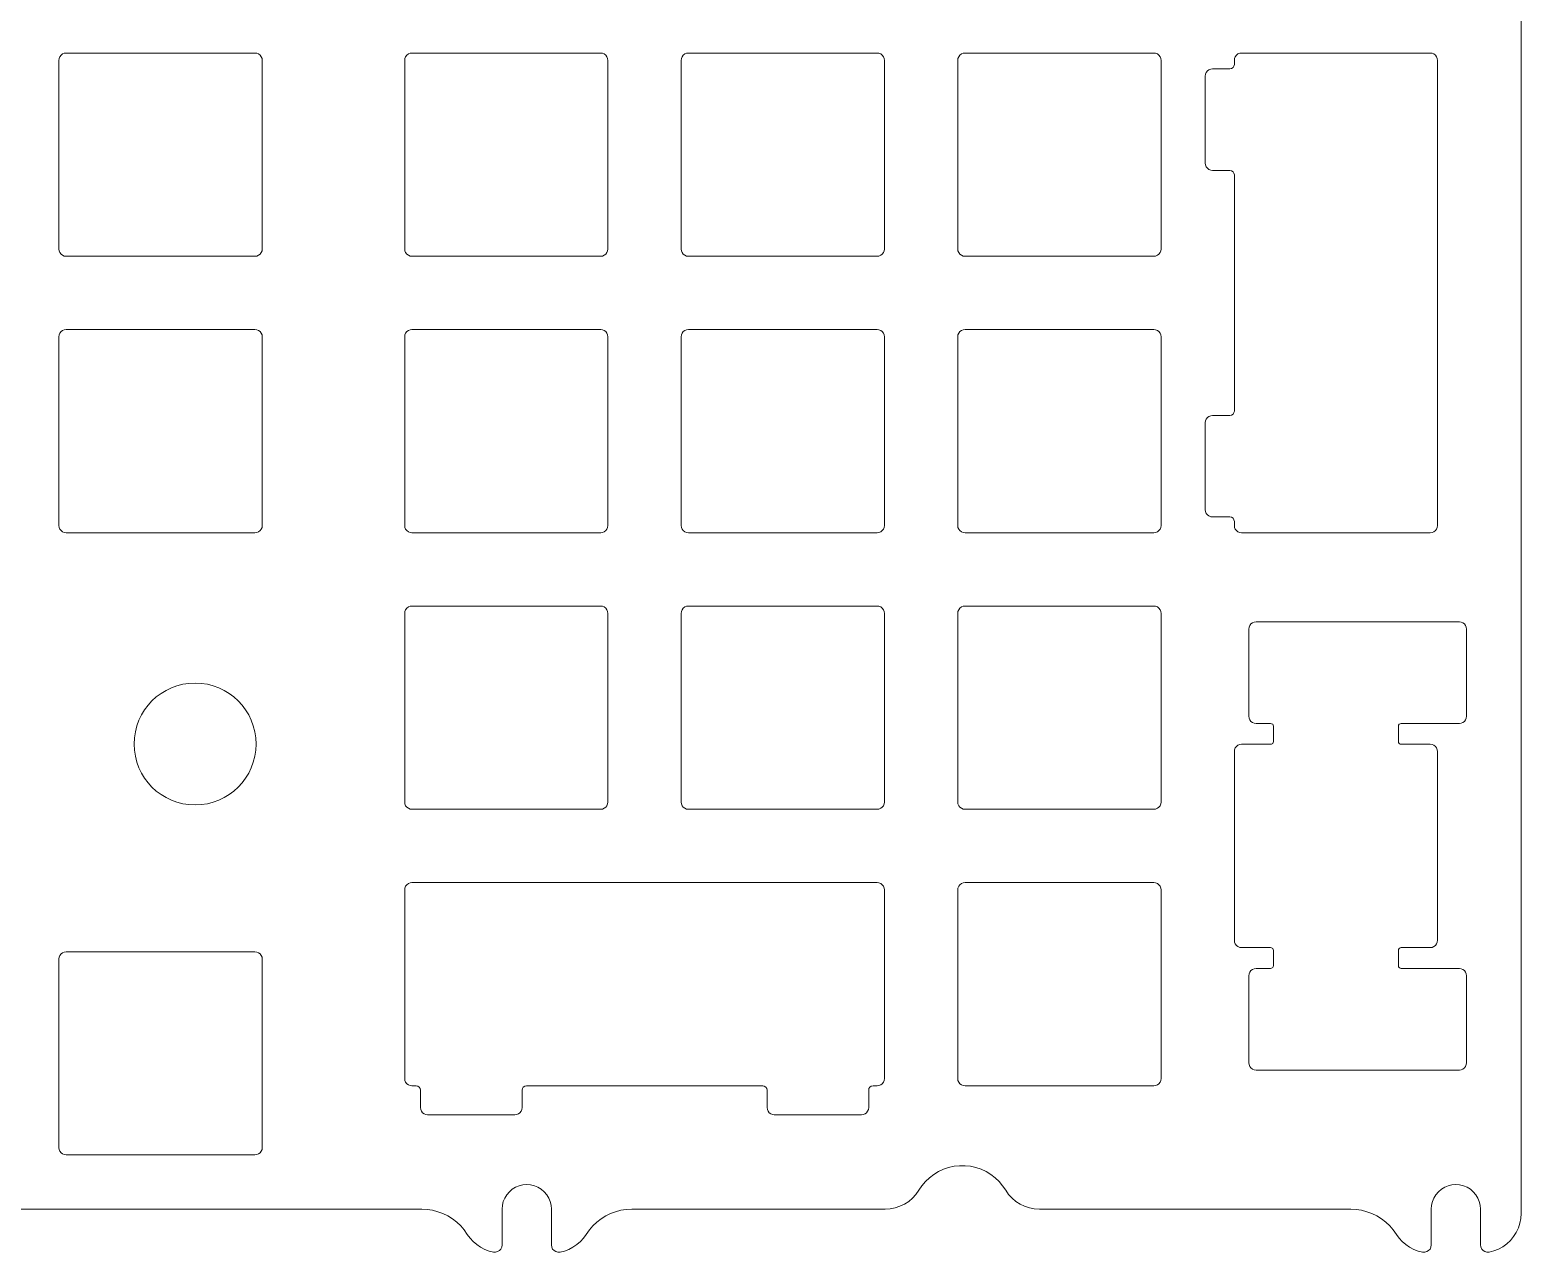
# Model space of a CAD drawing. Header units: millimetres. Extents: x 13 to 410, y 53 to 213.
# Drawn here: x 307.6 to 410.3, y 53.5 to 137.7 of the extents above; entities that cross this region are included whole.
import ezdxf

# ---------------------------------------------------------------- set-up
doc = ezdxf.new("R2010")
doc.units = ezdxf.units.MM
doc.layers.add('VISIBLE', color=7, linetype='Continuous', lineweight=0)

msp = doc.modelspace()

# ---------------------------------------------------------------- linework, layer by layer
at = {"layer": 'VISIBLE'}
for p, q in [((410.3, 210.73), (410.3, 56.13)), ((309.59, 135.71), (309.57, 135.58)), ((309.64, 135.83), (309.59, 135.71)), ((309.72, 135.94), (309.64, 135.83)), ((309.82, 136.02), (309.72, 135.94)), ((309.94, 136.07), (309.82, 136.02)), ((310.07, 136.08), (309.94, 136.07)), ((323.07, 136.08), (310.07, 136.08)), ((323.2, 136.07), (323.07, 136.08)), ((323.32, 136.02), (323.2, 136.07)), ((323.43, 135.94), (323.32, 136.02)), ((323.51, 135.83), (323.43, 135.94)), ((323.56, 135.71), (323.51, 135.83)), ((323.57, 135.58), (323.56, 135.71)), ((333.4, 135.71), (333.39, 135.58)), ((333.45, 135.83), (333.4, 135.71)), ((333.53, 135.94), (333.45, 135.83)), ((333.64, 136.02), (333.53, 135.94)), ((333.76, 136.07), (333.64, 136.02)), ((333.89, 136.08), (333.76, 136.07)), ((346.89, 136.08), (333.89, 136.08)), ((347.01, 136.07), (346.89, 136.08)), ((347.14, 136.02), (347.01, 136.07)), ((347.24, 135.94), (347.14, 136.02)), ((347.32, 135.83), (347.24, 135.94)), ((347.37, 135.71), (347.32, 135.83)), ((347.39, 135.58), (347.37, 135.71)), ((352.45, 135.71), (352.44, 135.58)), ((352.5, 135.83), (352.45, 135.71)), ((352.58, 135.94), (352.5, 135.83)), ((352.69, 136.02), (352.58, 135.94)), ((352.81, 136.07), (352.69, 136.02)), ((352.94, 136.08), (352.81, 136.07)), ((365.94, 136.08), (352.94, 136.08)), ((366.06, 136.07), (365.94, 136.08)), ((366.19, 136.02), (366.06, 136.07)), ((366.29, 135.94), (366.19, 136.02)), ((366.37, 135.83), (366.29, 135.94)), ((366.42, 135.71), (366.37, 135.83)), ((366.44, 135.58), (366.42, 135.71)), ((371.5, 135.71), (371.49, 135.58)), ((371.55, 135.83), (371.5, 135.71)), ((371.63, 135.94), (371.55, 135.83)), ((371.74, 136.02), (371.63, 135.94)), ((371.86, 136.07), (371.74, 136.02)), ((371.99, 136.08), (371.86, 136.07)), ((384.99, 136.08), (371.99, 136.08)), ((385.11, 136.07), (384.99, 136.08)), ((385.24, 136.02), (385.11, 136.07)), ((385.34, 135.94), (385.24, 136.02)), ((385.42, 135.83), (385.34, 135.94)), ((385.47, 135.71), (385.42, 135.83)), ((385.49, 135.58), (385.47, 135.71)), ((390.55, 135.71), (390.54, 135.58)), ((390.6, 135.83), (390.55, 135.71)), ((390.68, 135.94), (390.6, 135.83)), ((390.79, 136.02), (390.68, 135.94)), ((390.91, 136.07), (390.79, 136.02)), ((391.04, 136.08), (390.91, 136.07)), ((404.04, 136.08), (391.04, 136.08)), ((404.16, 136.07), (404.04, 136.08)), ((404.29, 136.02), (404.16, 136.07)), ((404.39, 135.94), (404.29, 136.02)), ((404.47, 135.83), (404.39, 135.94)), ((404.52, 135.71), (404.47, 135.83)), ((404.54, 135.58), (404.52, 135.71)), ((309.57, 135.58), (309.57, 122.58)), ((323.57, 122.58), (323.57, 135.58)), ((333.39, 135.58), (333.39, 122.58)), ((347.39, 122.58), (347.39, 135.58)), ((352.44, 135.58), (352.44, 122.58)), ((366.44, 122.58), (366.44, 135.58)), ((371.49, 135.58), (371.49, 122.58)), ((385.49, 122.58), (385.49, 135.58)), ((388.55, 134.63), (388.54, 134.5)), ((388.6, 134.75), (388.55, 134.63)), ((388.68, 134.85), (388.6, 134.75)), ((388.79, 134.93), (388.68, 134.85)), ((388.91, 134.98), (388.79, 134.93)), ((389.04, 135), (388.91, 134.98)), ((390.24, 135), (389.04, 135)), ((390.35, 135.02), (390.24, 135)), ((390.45, 135.08), (390.35, 135.02)), ((390.51, 135.18), (390.45, 135.08)), ((390.54, 135.3), (390.51, 135.18)), ((390.54, 135.58), (390.54, 135.3)), ((404.54, 103.53), (404.54, 135.58)), ((388.54, 134.5), (388.54, 128.5)), ((388.54, 128.5), (388.55, 128.37)), ((388.55, 128.37), (388.6, 128.25)), ((388.6, 128.25), (388.68, 128.14)), ((388.68, 128.14), (388.79, 128.06)), ((388.79, 128.06), (388.91, 128.01)), ((388.91, 128.01), (389.04, 128)), ((389.04, 128), (390.24, 128)), ((390.24, 128), (390.35, 127.97)), ((390.35, 127.97), (390.45, 127.91)), ((390.45, 127.91), (390.51, 127.81)), ((390.51, 127.81), (390.54, 127.7)), ((390.54, 127.7), (390.54, 111.42)), ((309.57, 122.58), (309.59, 122.45)), ((309.59, 122.45), (309.64, 122.33)), ((309.64, 122.33), (309.72, 122.23)), ((323.43, 122.23), (323.51, 122.33)), ((323.51, 122.33), (323.56, 122.45)), ((323.56, 122.45), (323.57, 122.58)), ((333.39, 122.58), (333.4, 122.45)), ((333.4, 122.45), (333.45, 122.33)), ((333.45, 122.33), (333.53, 122.23)), ((347.24, 122.23), (347.32, 122.33)), ((347.32, 122.33), (347.37, 122.45)), ((347.37, 122.45), (347.39, 122.58)), ((352.44, 122.58), (352.45, 122.45)), ((352.45, 122.45), (352.5, 122.33)), ((352.5, 122.33), (352.58, 122.23)), ((366.29, 122.23), (366.37, 122.33)), ((366.37, 122.33), (366.42, 122.45)), ((366.42, 122.45), (366.44, 122.58)), ((371.49, 122.58), (371.5, 122.45)), ((371.5, 122.45), (371.55, 122.33)), ((371.55, 122.33), (371.63, 122.23)), ((385.34, 122.23), (385.42, 122.33)), ((385.42, 122.33), (385.47, 122.45)), ((385.47, 122.45), (385.49, 122.58)), ((309.72, 122.23), (309.82, 122.15)), ((309.82, 122.15), (309.94, 122.1)), ((309.94, 122.1), (310.07, 122.08)), ((310.07, 122.08), (323.07, 122.08)), ((323.07, 122.08), (323.2, 122.1)), ((323.2, 122.1), (323.32, 122.15)), ((323.32, 122.15), (323.43, 122.23)), ((333.53, 122.23), (333.64, 122.15)), ((333.64, 122.15), (333.76, 122.1)), ((333.76, 122.1), (333.89, 122.08)), ((333.89, 122.08), (346.89, 122.08)), ((346.89, 122.08), (347.01, 122.1)), ((347.01, 122.1), (347.14, 122.15)), ((347.14, 122.15), (347.24, 122.23)), ((352.58, 122.23), (352.69, 122.15)), ((352.69, 122.15), (352.81, 122.1)), ((352.81, 122.1), (352.94, 122.08)), ((352.94, 122.08), (365.94, 122.08)), ((365.94, 122.08), (366.06, 122.1)), ((366.06, 122.1), (366.19, 122.15)), ((366.19, 122.15), (366.29, 122.23)), ((371.63, 122.23), (371.74, 122.15)), ((371.74, 122.15), (371.86, 122.1)), ((371.86, 122.1), (371.99, 122.08)), ((371.99, 122.08), (384.99, 122.08)), ((384.99, 122.08), (385.11, 122.1)), ((385.11, 122.1), (385.24, 122.15)), ((385.24, 122.15), (385.34, 122.23)), ((309.59, 116.66), (309.57, 116.53)), ((309.57, 116.53), (309.57, 103.53)), ((309.64, 116.78), (309.59, 116.66)), ((309.72, 116.89), (309.64, 116.78)), ((309.82, 116.97), (309.72, 116.89)), ((309.94, 117.02), (309.82, 116.97)), ((310.07, 117.03), (309.94, 117.02)), ((323.07, 117.03), (310.07, 117.03)), ((323.2, 117.02), (323.07, 117.03)), ((323.32, 116.97), (323.2, 117.02)), ((323.43, 116.89), (323.32, 116.97)), ((323.51, 116.78), (323.43, 116.89)), ((323.56, 116.66), (323.51, 116.78)), ((323.57, 116.53), (323.56, 116.66)), ((323.57, 103.53), (323.57, 116.53)), ((333.4, 116.66), (333.39, 116.53)), ((333.39, 116.53), (333.39, 103.53)), ((333.45, 116.78), (333.4, 116.66)), ((333.53, 116.89), (333.45, 116.78)), ((333.64, 116.97), (333.53, 116.89)), ((333.76, 117.02), (333.64, 116.97)), ((333.89, 117.03), (333.76, 117.02)), ((346.89, 117.03), (333.89, 117.03)), ((347.01, 117.02), (346.89, 117.03)), ((347.14, 116.97), (347.01, 117.02)), ((347.24, 116.89), (347.14, 116.97)), ((347.32, 116.78), (347.24, 116.89)), ((347.37, 116.66), (347.32, 116.78)), ((347.39, 116.53), (347.37, 116.66)), ((347.39, 103.53), (347.39, 116.53)), ((352.45, 116.66), (352.44, 116.53)), ((352.44, 116.53), (352.44, 103.53)), ((352.5, 116.78), (352.45, 116.66)), ((352.58, 116.89), (352.5, 116.78)), ((352.69, 116.97), (352.58, 116.89)), ((352.81, 117.02), (352.69, 116.97)), ((352.94, 117.03), (352.81, 117.02)), ((365.94, 117.03), (352.94, 117.03)), ((366.06, 117.02), (365.94, 117.03)), ((366.19, 116.97), (366.06, 117.02)), ((366.29, 116.89), (366.19, 116.97)), ((366.37, 116.78), (366.29, 116.89)), ((366.42, 116.66), (366.37, 116.78)), ((366.44, 116.53), (366.42, 116.66)), ((366.44, 103.53), (366.44, 116.53)), ((371.5, 116.66), (371.49, 116.53)), ((371.49, 116.53), (371.49, 103.53)), ((371.55, 116.78), (371.5, 116.66)), ((371.63, 116.89), (371.55, 116.78)), ((371.74, 116.97), (371.63, 116.89)), ((371.86, 117.02), (371.74, 116.97)), ((371.99, 117.03), (371.86, 117.02)), ((384.99, 117.03), (371.99, 117.03)), ((385.11, 117.02), (384.99, 117.03)), ((385.24, 116.97), (385.11, 117.02)), ((385.34, 116.89), (385.24, 116.97)), ((385.42, 116.78), (385.34, 116.89)), ((385.47, 116.66), (385.42, 116.78)), ((385.49, 116.53), (385.47, 116.66)), ((385.49, 103.53), (385.49, 116.53)), ((388.68, 110.97), (388.6, 110.87)), ((388.79, 111.05), (388.68, 110.97)), ((388.91, 111.1), (388.79, 111.05)), ((389.04, 111.12), (388.91, 111.1)), ((390.24, 111.12), (389.04, 111.12)), ((390.35, 111.14), (390.24, 111.12)), ((390.45, 111.21), (390.35, 111.14)), ((390.51, 111.31), (390.45, 111.21)), ((390.54, 111.42), (390.51, 111.31)), ((388.55, 110.75), (388.54, 110.62)), ((388.54, 110.62), (388.54, 104.62)), ((388.6, 110.87), (388.55, 110.75)), ((388.54, 104.62), (388.55, 104.49)), ((388.55, 104.49), (388.6, 104.37)), ((388.6, 104.37), (388.68, 104.27)), ((388.68, 104.27), (388.79, 104.19)), ((388.79, 104.19), (388.91, 104.14)), ((388.91, 104.14), (389.04, 104.12)), ((389.04, 104.12), (390.24, 104.12)), ((390.24, 104.12), (390.35, 104.1)), ((390.35, 104.1), (390.45, 104.03)), ((390.45, 104.03), (390.51, 103.93)), ((390.51, 103.93), (390.54, 103.82)), ((390.54, 103.82), (390.54, 103.53)), ((309.57, 103.53), (309.59, 103.4)), ((309.59, 103.4), (309.64, 103.28)), ((309.64, 103.28), (309.72, 103.18)), ((309.72, 103.18), (309.82, 103.1)), ((309.82, 103.1), (309.94, 103.05)), ((309.94, 103.05), (310.07, 103.03)), ((310.07, 103.03), (323.07, 103.03)), ((323.07, 103.03), (323.2, 103.05)), ((323.2, 103.05), (323.32, 103.1)), ((323.32, 103.1), (323.43, 103.18)), ((323.43, 103.18), (323.51, 103.28)), ((323.51, 103.28), (323.56, 103.4)), ((323.56, 103.4), (323.57, 103.53)), ((333.39, 103.53), (333.4, 103.4)), ((333.4, 103.4), (333.45, 103.28)), ((333.45, 103.28), (333.53, 103.18)), ((333.53, 103.18), (333.64, 103.1)), ((333.64, 103.1), (333.76, 103.05)), ((333.76, 103.05), (333.89, 103.03)), ((333.89, 103.03), (346.89, 103.03)), ((346.89, 103.03), (347.01, 103.05)), ((347.01, 103.05), (347.14, 103.1)), ((347.14, 103.1), (347.24, 103.18)), ((347.24, 103.18), (347.32, 103.28)), ((347.32, 103.28), (347.37, 103.4)), ((347.37, 103.4), (347.39, 103.53)), ((352.44, 103.53), (352.45, 103.4)), ((352.45, 103.4), (352.5, 103.28)), ((352.5, 103.28), (352.58, 103.18)), ((352.58, 103.18), (352.69, 103.1)), ((352.69, 103.1), (352.81, 103.05)), ((352.81, 103.05), (352.94, 103.03)), ((352.94, 103.03), (365.94, 103.03)), ((365.94, 103.03), (366.06, 103.05)), ((366.06, 103.05), (366.19, 103.1)), ((366.19, 103.1), (366.29, 103.18)), ((366.29, 103.18), (366.37, 103.28)), ((366.37, 103.28), (366.42, 103.4)), ((366.42, 103.4), (366.44, 103.53)), ((371.49, 103.53), (371.5, 103.4)), ((371.5, 103.4), (371.55, 103.28)), ((371.55, 103.28), (371.63, 103.18)), ((371.63, 103.18), (371.74, 103.1)), ((371.74, 103.1), (371.86, 103.05)), ((371.86, 103.05), (371.99, 103.03)), ((371.99, 103.03), (384.99, 103.03)), ((384.99, 103.03), (385.11, 103.05)), ((385.11, 103.05), (385.24, 103.1)), ((385.24, 103.1), (385.34, 103.18)), ((385.34, 103.18), (385.42, 103.28)), ((385.42, 103.28), (385.47, 103.4)), ((385.47, 103.4), (385.49, 103.53)), ((390.54, 103.53), (390.55, 103.4)), ((390.55, 103.4), (390.6, 103.28)), ((390.6, 103.28), (390.68, 103.18)), ((390.68, 103.18), (390.79, 103.1)), ((390.79, 103.1), (390.91, 103.05)), ((390.91, 103.05), (391.04, 103.03)), ((391.04, 103.03), (404.04, 103.03)), ((404.04, 103.03), (404.16, 103.05)), ((404.16, 103.05), (404.29, 103.1)), ((404.29, 103.1), (404.39, 103.18)), ((404.39, 103.18), (404.47, 103.28)), ((404.47, 103.28), (404.52, 103.4)), ((404.52, 103.4), (404.54, 103.53)), ((333.4, 97.61), (333.39, 97.48)), ((333.45, 97.73), (333.4, 97.61)), ((333.53, 97.84), (333.45, 97.73)), ((333.64, 97.92), (333.53, 97.84)), ((333.76, 97.97), (333.64, 97.92)), ((333.89, 97.98), (333.76, 97.97)), ((346.89, 97.98), (333.89, 97.98)), ((347.01, 97.97), (346.89, 97.98)), ((347.14, 97.92), (347.01, 97.97)), ((347.24, 97.84), (347.14, 97.92)), ((347.32, 97.73), (347.24, 97.84)), ((347.37, 97.61), (347.32, 97.73)), ((347.39, 97.48), (347.37, 97.61)), ((352.45, 97.61), (352.44, 97.48)), ((352.5, 97.73), (352.45, 97.61)), ((352.58, 97.84), (352.5, 97.73)), ((352.69, 97.92), (352.58, 97.84)), ((352.81, 97.97), (352.69, 97.92)), ((352.94, 97.98), (352.81, 97.97)), ((365.94, 97.98), (352.94, 97.98)), ((366.06, 97.97), (365.94, 97.98)), ((366.19, 97.92), (366.06, 97.97)), ((366.29, 97.84), (366.19, 97.92)), ((366.37, 97.73), (366.29, 97.84)), ((366.42, 97.61), (366.37, 97.73)), ((366.44, 97.48), (366.42, 97.61)), ((371.5, 97.61), (371.49, 97.48)), ((371.55, 97.73), (371.5, 97.61)), ((371.63, 97.84), (371.55, 97.73)), ((371.74, 97.92), (371.63, 97.84)), ((371.86, 97.97), (371.74, 97.92)), ((371.99, 97.98), (371.86, 97.97)), ((384.99, 97.98), (371.99, 97.98)), ((385.11, 97.97), (384.99, 97.98)), ((385.24, 97.92), (385.11, 97.97)), ((385.34, 97.84), (385.24, 97.92)), ((385.42, 97.73), (385.34, 97.84)), ((385.47, 97.61), (385.42, 97.73)), ((385.49, 97.48), (385.47, 97.61)), ((333.39, 97.48), (333.39, 84.48)), ((347.39, 84.48), (347.39, 97.48)), ((352.44, 97.48), (352.44, 84.48)), ((366.44, 84.48), (366.44, 97.48)), ((371.49, 97.48), (371.49, 84.48)), ((385.49, 84.48), (385.49, 97.48)), ((391.6, 96.65), (391.55, 96.53)), ((391.68, 96.75), (391.6, 96.65)), ((391.79, 96.83), (391.68, 96.75)), ((391.91, 96.88), (391.79, 96.83)), ((392.04, 96.9), (391.91, 96.88)), ((393.04, 96.9), (392.04, 96.9)), ((406.04, 96.9), (393.04, 96.9)), ((406.16, 96.88), (406.04, 96.9)), ((406.29, 96.83), (406.16, 96.88)), ((406.39, 96.75), (406.29, 96.83)), ((406.47, 96.65), (406.39, 96.75)), ((406.52, 96.53), (406.47, 96.65)), ((391.55, 96.53), (391.54, 96.4)), ((391.54, 96.4), (391.54, 90.4)), ((406.54, 96.4), (406.52, 96.53)), ((406.54, 90.4), (406.54, 96.4)), ((391.54, 90.4), (391.55, 90.27)), ((391.55, 90.27), (391.6, 90.15)), ((391.6, 90.15), (391.68, 90.04)), ((391.68, 90.04), (391.79, 89.96)), ((391.79, 89.96), (391.91, 89.91)), ((391.91, 89.91), (392.04, 89.9)), ((392.04, 89.9), (393.04, 89.9)), ((393.04, 89.9), (393.11, 89.88)), ((393.11, 89.88), (393.18, 89.84)), ((393.18, 89.84), (393.22, 89.77)), ((393.22, 89.77), (393.24, 89.7)), ((393.24, 89.7), (393.24, 88.66)), ((401.84, 89.7), (401.85, 89.77)), ((401.84, 88.66), (401.84, 89.7)), ((401.85, 89.77), (401.89, 89.84)), ((401.89, 89.84), (401.96, 89.88)), ((401.96, 89.88), (402.04, 89.9)), ((402.04, 89.9), (406.04, 89.9)), ((406.04, 89.9), (406.16, 89.91)), ((406.16, 89.91), (406.29, 89.96)), ((406.29, 89.96), (406.39, 90.04)), ((406.39, 90.04), (406.47, 90.15)), ((406.47, 90.15), (406.52, 90.27)), ((406.52, 90.27), (406.54, 90.4)), ((390.79, 88.39), (390.68, 88.31)), ((390.91, 88.44), (390.79, 88.39)), ((391.04, 88.46), (390.91, 88.44)), ((393.04, 88.46), (391.04, 88.46)), ((393.11, 88.47), (393.04, 88.46)), ((393.18, 88.52), (393.11, 88.47)), ((393.22, 88.58), (393.18, 88.52)), ((393.24, 88.66), (393.22, 88.58)), ((401.85, 88.58), (401.84, 88.66)), ((401.89, 88.52), (401.85, 88.58)), ((401.96, 88.47), (401.89, 88.52)), ((402.04, 88.46), (401.96, 88.47)), ((404.04, 88.46), (402.04, 88.46)), ((404.16, 88.44), (404.04, 88.46)), ((404.29, 88.39), (404.16, 88.44)), ((404.39, 88.31), (404.29, 88.39)), ((390.55, 88.09), (390.54, 87.96)), ((390.54, 87.96), (390.54, 74.96)), ((390.6, 88.21), (390.55, 88.09)), ((390.68, 88.31), (390.6, 88.21)), ((404.47, 88.21), (404.39, 88.31)), ((404.52, 88.09), (404.47, 88.21)), ((404.54, 87.96), (404.52, 88.09)), ((404.54, 74.96), (404.54, 87.96)), ((333.39, 84.48), (333.4, 84.35)), ((333.4, 84.35), (333.45, 84.23)), ((347.32, 84.23), (347.37, 84.35)), ((347.37, 84.35), (347.39, 84.48)), ((352.44, 84.48), (352.45, 84.35)), ((352.45, 84.35), (352.5, 84.23)), ((366.37, 84.23), (366.42, 84.35)), ((366.42, 84.35), (366.44, 84.48)), ((371.49, 84.48), (371.5, 84.35)), ((371.5, 84.35), (371.55, 84.23)), ((385.42, 84.23), (385.47, 84.35)), ((385.47, 84.35), (385.49, 84.48)), ((333.45, 84.23), (333.53, 84.13)), ((333.53, 84.13), (333.64, 84.05)), ((333.64, 84.05), (333.76, 84)), ((333.76, 84), (333.89, 83.98)), ((333.89, 83.98), (346.89, 83.98)), ((346.89, 83.98), (347.01, 84)), ((347.01, 84), (347.14, 84.05)), ((347.14, 84.05), (347.24, 84.13)), ((347.24, 84.13), (347.32, 84.23)), ((352.5, 84.23), (352.58, 84.13)), ((352.58, 84.13), (352.69, 84.05)), ((352.69, 84.05), (352.81, 84)), ((352.81, 84), (352.94, 83.98)), ((352.94, 83.98), (365.94, 83.98)), ((365.94, 83.98), (366.06, 84)), ((366.06, 84), (366.19, 84.05)), ((366.19, 84.05), (366.29, 84.13)), ((366.29, 84.13), (366.37, 84.23)), ((371.55, 84.23), (371.63, 84.13)), ((371.63, 84.13), (371.74, 84.05)), ((371.74, 84.05), (371.86, 84)), ((371.86, 84), (371.99, 83.98)), ((371.99, 83.98), (384.99, 83.98)), ((384.99, 83.98), (385.11, 84)), ((385.11, 84), (385.24, 84.05)), ((385.24, 84.05), (385.34, 84.13)), ((385.34, 84.13), (385.42, 84.23)), ((333.4, 78.56), (333.39, 78.43)), ((333.39, 78.43), (333.39, 65.43)), ((333.45, 78.68), (333.4, 78.56)), ((333.53, 78.79), (333.45, 78.68)), ((333.64, 78.87), (333.53, 78.79)), ((333.76, 78.92), (333.64, 78.87)), ((333.89, 78.93), (333.76, 78.92)), ((365.94, 78.93), (333.89, 78.93)), ((366.06, 78.92), (365.94, 78.93)), ((366.19, 78.87), (366.06, 78.92)), ((366.29, 78.79), (366.19, 78.87)), ((366.37, 78.68), (366.29, 78.79)), ((366.42, 78.56), (366.37, 78.68)), ((366.44, 78.43), (366.42, 78.56)), ((366.44, 65.43), (366.44, 78.43)), ((371.5, 78.56), (371.49, 78.43)), ((371.49, 78.43), (371.49, 65.43)), ((371.55, 78.68), (371.5, 78.56)), ((371.63, 78.79), (371.55, 78.68)), ((371.74, 78.87), (371.63, 78.79)), ((371.86, 78.92), (371.74, 78.87)), ((371.99, 78.93), (371.86, 78.92)), ((384.99, 78.93), (371.99, 78.93)), ((385.11, 78.92), (384.99, 78.93)), ((385.24, 78.87), (385.11, 78.92)), ((385.34, 78.79), (385.24, 78.87)), ((385.42, 78.68), (385.34, 78.79)), ((385.47, 78.56), (385.42, 78.68)), ((385.49, 78.43), (385.47, 78.56)), ((385.49, 65.43), (385.49, 78.43)), ((309.72, 74.02), (309.64, 73.92)), ((309.82, 74.1), (309.72, 74.02)), ((309.94, 74.15), (309.82, 74.1)), ((310.07, 74.17), (309.94, 74.15)), ((323.07, 74.17), (310.07, 74.17)), ((323.2, 74.15), (323.07, 74.17)), ((323.32, 74.1), (323.2, 74.15)), ((323.43, 74.02), (323.32, 74.1)), ((323.51, 73.92), (323.43, 74.02)), ((390.54, 74.96), (390.55, 74.83)), ((390.55, 74.83), (390.6, 74.71)), ((390.6, 74.71), (390.68, 74.6)), ((390.68, 74.6), (390.79, 74.52)), ((390.79, 74.52), (390.91, 74.47)), ((390.91, 74.47), (391.04, 74.46)), ((391.04, 74.46), (393.04, 74.46)), ((393.04, 74.46), (393.11, 74.44)), ((393.11, 74.44), (393.18, 74.4)), ((393.18, 74.4), (393.22, 74.33)), ((393.22, 74.33), (393.24, 74.26)), ((393.24, 74.26), (393.24, 73.22)), ((401.84, 74.26), (401.85, 74.33)), ((401.84, 73.22), (401.84, 74.26)), ((401.85, 74.33), (401.89, 74.4)), ((401.89, 74.4), (401.96, 74.44)), ((401.96, 74.44), (402.04, 74.46)), ((402.04, 74.46), (404.04, 74.46)), ((404.04, 74.46), (404.16, 74.47)), ((404.16, 74.47), (404.29, 74.52)), ((404.29, 74.52), (404.39, 74.6)), ((404.39, 74.6), (404.47, 74.71)), ((404.47, 74.71), (404.52, 74.83)), ((404.52, 74.83), (404.54, 74.96)), ((309.59, 73.8), (309.57, 73.67)), ((309.57, 73.67), (309.57, 60.67)), ((309.64, 73.92), (309.59, 73.8)), ((323.56, 73.8), (323.51, 73.92)), ((323.57, 73.67), (323.56, 73.8)), ((323.57, 60.67), (323.57, 73.67)), ((391.79, 72.95), (391.68, 72.87)), ((391.91, 73), (391.79, 72.95)), ((392.04, 73.02), (391.91, 73)), ((393.04, 73.02), (392.04, 73.02)), ((393.11, 73.04), (393.04, 73.02)), ((393.18, 73.08), (393.11, 73.04)), ((393.22, 73.14), (393.18, 73.08)), ((393.24, 73.22), (393.22, 73.14)), ((401.85, 73.14), (401.84, 73.22)), ((401.89, 73.08), (401.85, 73.14)), ((401.96, 73.04), (401.89, 73.08)), ((402.04, 73.02), (401.96, 73.04)), ((406.04, 73.02), (402.04, 73.02)), ((406.16, 73), (406.04, 73.02)), ((406.29, 72.95), (406.16, 73)), ((406.39, 72.87), (406.29, 72.95)), ((391.55, 72.65), (391.54, 72.52)), ((391.54, 72.52), (391.54, 66.52)), ((391.6, 72.77), (391.55, 72.65)), ((391.68, 72.87), (391.6, 72.77)), ((406.47, 72.77), (406.39, 72.87)), ((406.52, 72.65), (406.47, 72.77)), ((406.54, 72.52), (406.52, 72.65)), ((406.54, 66.52), (406.54, 72.52)), ((391.54, 66.52), (391.55, 66.39)), ((391.55, 66.39), (391.6, 66.27)), ((391.6, 66.27), (391.68, 66.17)), ((391.68, 66.17), (391.79, 66.09)), ((391.79, 66.09), (391.91, 66.04)), ((391.91, 66.04), (392.04, 66.02)), ((392.04, 66.02), (406.04, 66.02)), ((406.04, 66.02), (406.16, 66.04)), ((406.16, 66.04), (406.29, 66.09)), ((406.29, 66.09), (406.39, 66.17)), ((406.39, 66.17), (406.47, 66.27)), ((406.47, 66.27), (406.52, 66.39)), ((406.52, 66.39), (406.54, 66.52)), ((333.39, 65.43), (333.4, 65.3)), ((333.4, 65.3), (333.45, 65.18)), ((333.45, 65.18), (333.53, 65.08)), ((333.53, 65.08), (333.64, 65)), ((333.64, 65), (333.76, 64.95)), ((333.76, 64.95), (333.89, 64.93)), ((333.89, 64.93), (334.17, 64.93)), ((334.17, 64.93), (334.29, 64.91)), ((334.29, 64.91), (334.38, 64.84)), ((334.38, 64.84), (334.45, 64.75)), ((334.45, 64.75), (334.47, 64.63)), ((341.47, 64.63), (341.5, 64.75)), ((341.5, 64.75), (341.56, 64.84)), ((341.56, 64.84), (341.66, 64.91)), ((341.66, 64.91), (341.77, 64.93)), ((341.77, 64.93), (358.05, 64.93)), ((358.05, 64.93), (358.16, 64.91)), ((358.16, 64.91), (358.26, 64.84)), ((358.26, 64.84), (358.33, 64.75)), ((358.33, 64.75), (358.35, 64.63)), ((365.35, 64.63), (365.37, 64.75)), ((365.37, 64.75), (365.44, 64.84)), ((365.44, 64.84), (365.53, 64.91)), ((365.53, 64.91), (365.65, 64.93)), ((365.65, 64.93), (365.94, 64.93)), ((365.94, 64.93), (366.06, 64.95)), ((366.06, 64.95), (366.19, 65)), ((366.19, 65), (366.29, 65.08)), ((366.29, 65.08), (366.37, 65.18)), ((366.37, 65.18), (366.42, 65.3)), ((366.42, 65.3), (366.44, 65.43)), ((371.49, 65.43), (371.5, 65.3)), ((371.5, 65.3), (371.55, 65.18)), ((371.55, 65.18), (371.63, 65.08)), ((371.63, 65.08), (371.74, 65)), ((371.74, 65), (371.86, 64.95)), ((371.86, 64.95), (371.99, 64.93)), ((371.99, 64.93), (384.99, 64.93)), ((384.99, 64.93), (385.11, 64.95)), ((385.11, 64.95), (385.24, 65)), ((385.24, 65), (385.34, 65.08)), ((385.34, 65.08), (385.42, 65.18)), ((385.42, 65.18), (385.47, 65.3)), ((385.47, 65.3), (385.49, 65.43)), ((334.47, 64.63), (334.47, 63.43)), ((341.47, 63.43), (341.47, 64.63)), ((358.35, 64.63), (358.35, 63.43)), ((365.35, 63.43), (365.35, 64.63)), ((334.47, 63.43), (334.49, 63.3)), ((334.49, 63.3), (334.54, 63.18)), ((334.54, 63.18), (334.62, 63.08)), ((334.62, 63.08), (334.72, 63)), ((334.72, 63), (334.84, 62.95)), ((334.84, 62.95), (334.97, 62.93)), ((334.97, 62.93), (340.97, 62.93)), ((340.97, 62.93), (341.1, 62.95)), ((341.1, 62.95), (341.22, 63)), ((341.22, 63), (341.33, 63.08)), ((341.33, 63.08), (341.41, 63.18)), ((341.41, 63.18), (341.46, 63.3)), ((341.46, 63.3), (341.47, 63.43)), ((358.35, 63.43), (358.37, 63.3)), ((358.37, 63.3), (358.42, 63.18)), ((358.42, 63.18), (358.49, 63.08)), ((358.49, 63.08), (358.6, 63)), ((358.6, 63), (358.72, 62.95)), ((358.72, 62.95), (358.85, 62.93)), ((358.85, 62.93), (364.85, 62.93)), ((364.85, 62.93), (364.98, 62.95)), ((364.98, 62.95), (365.1, 63)), ((365.1, 63), (365.2, 63.08)), ((365.2, 63.08), (365.28, 63.18)), ((365.28, 63.18), (365.33, 63.3)), ((365.33, 63.3), (365.35, 63.43)), ((309.57, 60.67), (309.59, 60.54)), ((323.56, 60.54), (323.57, 60.67)), ((309.59, 60.54), (309.64, 60.42)), ((309.64, 60.42), (309.72, 60.32)), ((309.72, 60.32), (309.82, 60.24)), ((309.82, 60.24), (309.94, 60.19)), ((309.94, 60.19), (310.07, 60.17)), ((310.07, 60.17), (323.07, 60.17)), ((323.07, 60.17), (323.2, 60.19)), ((323.2, 60.19), (323.32, 60.24)), ((323.32, 60.24), (323.43, 60.32)), ((323.43, 60.32), (323.51, 60.42)), ((323.51, 60.42), (323.56, 60.54)), ((369.53, 58.6), (369.26, 58.34)), ((369.83, 58.83), (369.53, 58.6)), ((370.16, 59.03), (369.83, 58.83)), ((370.5, 59.18), (370.16, 59.03)), ((370.86, 59.31), (370.5, 59.18)), ((371.23, 59.39), (370.86, 59.31)), ((371.61, 59.43), (371.23, 59.39)), ((371.99, 59.43), (371.61, 59.43)), ((372.36, 59.39), (371.99, 59.43)), ((372.73, 59.31), (372.36, 59.39)), ((373.09, 59.18), (372.73, 59.31)), ((373.44, 59.03), (373.09, 59.18)), ((373.76, 58.83), (373.44, 59.03)), ((374.06, 58.6), (373.76, 58.83)), ((374.34, 58.34), (374.06, 58.6)), ((340.6, 57.63), (340.42, 57.43)), ((340.8, 57.81), (340.6, 57.63)), ((341.03, 57.95), (340.8, 57.81)), ((341.27, 58.05), (341.03, 57.95)), ((341.53, 58.11), (341.27, 58.05)), ((341.8, 58.13), (341.53, 58.11)), ((342.06, 58.11), (341.8, 58.13)), ((342.32, 58.05), (342.06, 58.11)), ((342.57, 57.95), (342.32, 58.05)), ((342.8, 57.81), (342.57, 57.95)), ((343, 57.63), (342.8, 57.81)), ((343.17, 57.43), (343, 57.63)), ((368.8, 57.74), (368.6, 57.45)), ((369.01, 58.05), (368.8, 57.74)), ((369.26, 58.34), (369.01, 58.05)), ((374.58, 58.05), (374.34, 58.34)), ((374.8, 57.74), (374.58, 58.05)), ((374.99, 57.45), (374.8, 57.74)), ((404.6, 57.63), (404.42, 57.43)), ((404.8, 57.81), (404.6, 57.63)), ((405.03, 57.95), (404.8, 57.81)), ((405.27, 58.05), (405.03, 57.95)), ((405.53, 58.11), (405.27, 58.05)), ((405.8, 58.13), (405.53, 58.11)), ((406.06, 58.11), (405.8, 58.13)), ((406.32, 58.05), (406.06, 58.11)), ((406.57, 57.95), (406.32, 58.05)), ((406.8, 57.81), (406.57, 57.95)), ((407, 57.63), (406.8, 57.81)), ((407.17, 57.43), (407, 57.63)), ((340.12, 56.7), (340.1, 56.43)), ((340.18, 56.96), (340.12, 56.7)), ((340.28, 57.2), (340.18, 56.96)), ((340.42, 57.43), (340.28, 57.2)), ((343.31, 57.2), (343.17, 57.43)), ((343.41, 56.96), (343.31, 57.2)), ((343.48, 56.7), (343.41, 56.96)), ((343.5, 56.43), (343.48, 56.7)), ((367.17, 56.52), (366.83, 56.46)), ((367.5, 56.63), (367.17, 56.52)), ((367.82, 56.78), (367.5, 56.63)), ((368.11, 56.97), (367.82, 56.78)), ((368.37, 57.2), (368.11, 56.97)), ((368.6, 57.45), (368.37, 57.2)), ((375.23, 57.2), (374.99, 57.45)), ((375.49, 56.97), (375.23, 57.2)), ((375.78, 56.78), (375.49, 56.97)), ((376.09, 56.63), (375.78, 56.78)), ((376.42, 56.52), (376.09, 56.63)), ((376.76, 56.46), (376.42, 56.52)), ((404.12, 56.7), (404.1, 56.43)), ((404.18, 56.96), (404.12, 56.7)), ((404.28, 57.2), (404.18, 56.96)), ((404.42, 57.43), (404.28, 57.2)), ((407.31, 57.2), (407.17, 57.43)), ((407.41, 56.96), (407.31, 57.2)), ((407.48, 56.7), (407.41, 56.96)), ((407.5, 56.43), (407.48, 56.7)), ((334.57, 56.43), (269.61, 56.43)), ((334.94, 56.41), (334.57, 56.43)), ((335.31, 56.36), (334.94, 56.41)), ((335.67, 56.26), (335.31, 56.36)), ((336.02, 56.13), (335.67, 56.26)), ((336.36, 55.97), (336.02, 56.13)), ((336.68, 55.77), (336.36, 55.97)), ((336.97, 55.54), (336.68, 55.77)), ((337.25, 55.29), (336.97, 55.54)), ((340.1, 56.43), (340.1, 53.97)), ((343.5, 53.97), (343.5, 56.43)), ((346.62, 55.54), (346.35, 55.29)), ((346.92, 55.77), (346.62, 55.54)), ((347.24, 55.97), (346.92, 55.77)), ((347.57, 56.13), (347.24, 55.97)), ((347.92, 56.26), (347.57, 56.13)), ((348.28, 56.36), (347.92, 56.26)), ((348.65, 56.41), (348.28, 56.36)), ((349.03, 56.43), (348.65, 56.41)), ((366.49, 56.43), (349.03, 56.43)), ((366.83, 56.46), (366.49, 56.43)), ((377.11, 56.43), (376.76, 56.46)), ((398.57, 56.43), (377.11, 56.43)), ((398.94, 56.41), (398.57, 56.43)), ((399.31, 56.36), (398.94, 56.41)), ((399.67, 56.26), (399.31, 56.36)), ((400.02, 56.13), (399.67, 56.26)), ((400.36, 55.97), (400.02, 56.13)), ((400.68, 55.77), (400.36, 55.97)), ((400.97, 55.54), (400.68, 55.77)), ((401.25, 55.29), (400.97, 55.54)), ((404.1, 56.43), (404.1, 53.97)), ((407.5, 53.97), (407.5, 56.43)), ((410.28, 55.79), (410.21, 55.46)), ((410.3, 56.13), (410.28, 55.79)), ((337.49, 55), (337.25, 55.29)), ((337.7, 54.7), (337.49, 55)), ((337.89, 54.44), (337.7, 54.7)), ((345.89, 54.7), (345.71, 54.44)), ((346.11, 55), (345.89, 54.7)), ((346.35, 55.29), (346.11, 55)), ((401.49, 55), (401.25, 55.29)), ((401.7, 54.7), (401.49, 55)), ((401.89, 54.44), (401.7, 54.7)), ((409.78, 54.54), (409.56, 54.28)), ((409.96, 54.83), (409.78, 54.54)), ((410.11, 55.14), (409.96, 54.83)), ((410.21, 55.46), (410.11, 55.14)), ((338.11, 54.2), (337.89, 54.44)), ((338.35, 53.99), (338.11, 54.2)), ((338.61, 53.81), (338.35, 53.99)), ((338.9, 53.66), (338.61, 53.81)), ((339.2, 53.55), (338.9, 53.66)), ((339.51, 53.48), (339.2, 53.55)), ((339.65, 53.47), (339.51, 53.48)), ((339.79, 53.51), (339.65, 53.47)), ((339.92, 53.58), (339.79, 53.51)), ((340.02, 53.69), (339.92, 53.58)), ((340.08, 53.82), (340.02, 53.69)), ((340.1, 53.97), (340.08, 53.82)), ((343.52, 53.82), (343.5, 53.97)), ((343.58, 53.69), (343.52, 53.82)), ((343.68, 53.58), (343.58, 53.69)), ((343.8, 53.51), (343.68, 53.58)), ((343.94, 53.47), (343.8, 53.51)), ((344.09, 53.48), (343.94, 53.47)), ((344.4, 53.55), (344.09, 53.48)), ((344.7, 53.66), (344.4, 53.55)), ((344.98, 53.81), (344.7, 53.66)), ((345.25, 53.99), (344.98, 53.81)), ((345.49, 54.2), (345.25, 53.99)), ((345.71, 54.44), (345.49, 54.2)), ((402.11, 54.2), (401.89, 54.44)), ((402.35, 53.99), (402.11, 54.2)), ((402.61, 53.81), (402.35, 53.99)), ((402.9, 53.66), (402.61, 53.81)), ((403.2, 53.55), (402.9, 53.66)), ((403.51, 53.48), (403.2, 53.55)), ((403.65, 53.47), (403.51, 53.48)), ((403.79, 53.51), (403.65, 53.47)), ((403.92, 53.58), (403.79, 53.51)), ((404.02, 53.69), (403.92, 53.58)), ((404.08, 53.82), (404.02, 53.69)), ((404.1, 53.97), (404.08, 53.82)), ((407.52, 53.83), (407.5, 53.97)), ((407.58, 53.69), (407.52, 53.83)), ((407.68, 53.59), (407.58, 53.69)), ((407.8, 53.51), (407.68, 53.59)), ((407.94, 53.47), (407.8, 53.51)), ((408.09, 53.48), (407.94, 53.47)), ((408.42, 53.56), (408.09, 53.48)), ((408.74, 53.68), (408.42, 53.56)), ((409.04, 53.85), (408.74, 53.68)), ((409.31, 54.05), (409.04, 53.85)), ((409.56, 54.28), (409.31, 54.05))]:
    msp.add_line(p, q, dxfattribs=at)
msp.add_circle((318.95, 88.48), 4.2, dxfattribs=at)

doc.saveas('drawing.dxf')
